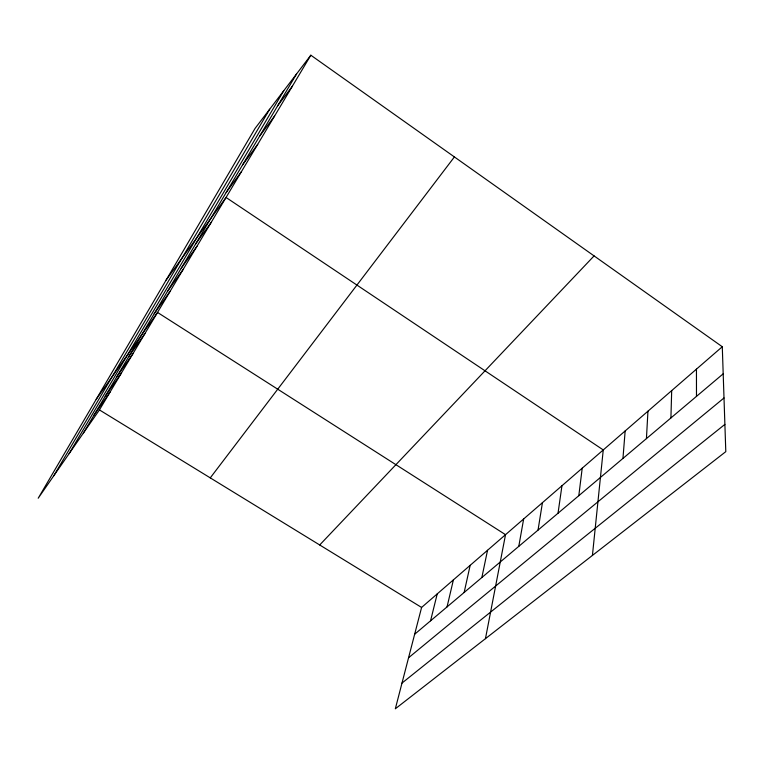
<?xml version="1.0" encoding="UTF-8"?>
<svg xmlns="http://www.w3.org/2000/svg" width="764" height="764" viewBox="0 0 764 764"><rect width="100%" height="100%" fill="white"/><g stroke="black" fill="none" stroke-linecap="round" stroke-linejoin="round"><path stroke-width="1.15" d="M670.916 417.956L671.69 390.605M646.43 438.622L647.948 411.194M622.956 458.429L625.153 430.963M592.425 555.428L603.254 449.939L226.048 197.465L166.113 280.092M578.806 495.693L582.206 468.198M558.026 513.236L561.951 485.761M538.028 530.111L542.44 502.664M518.794 546.346L523.655 518.966M485.455 638.666L505.529 534.676L157.527 312.438L96.178 399.352M481.864 577.517L487.527 550.281M464.14 592.472L470.166 565.331M447.045 606.893L453.405 579.857M430.562 620.807L437.228 593.886M722.286 346.741L421.594 607.447L395.332 708.791L725.8 451.648L722.286 346.741L310.833 55.209L255.052 128.438L38.2 498.224L99.435 409.915L310.833 55.209M53.805 475.714L269.673 109.252M69.123 453.615L283.75 90.763M83.314 433.159L296.556 73.955M94.077 415.033L110.197 391.846M105.251 396.21L121.371 373.109M116.863 376.652L132.965 353.656M128.935 356.31L145.007 333.448M154.194 313.765L170.162 291.246M167.412 291.495L183.293 269.195M181.183 268.298L196.969 246.256M195.546 244.108L211.208 222.372M226.201 192.471L241.539 171.48M242.58 164.881L257.716 144.339M259.731 135.992L274.62 115.975M277.704 105.718L292.306 86.294M210.272 477.872L454.408 156.935M319.705 544.971L594.086 255.902M414.651 634.244L723.193 373.825M408.559 657.756L724.005 397.977M401.988 683.083L724.883 424.392M99.435 409.915L421.594 607.447M696.453 369.146L696.481 396.382"/></g></svg>
